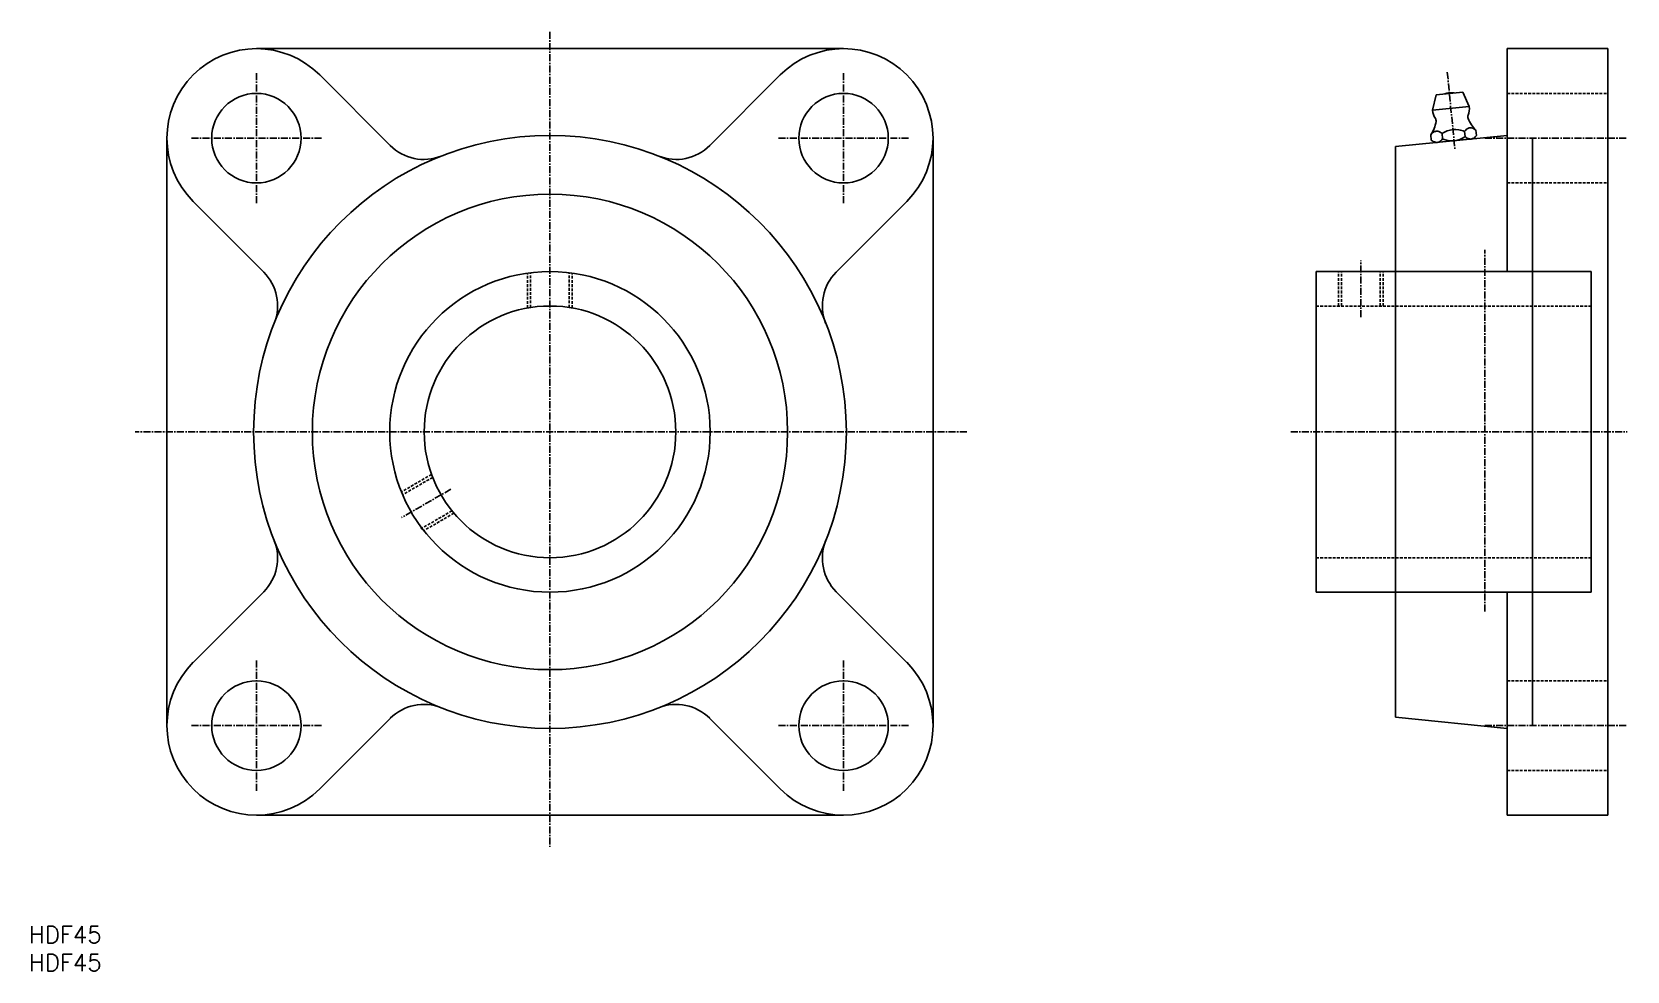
# Model space of a CAD drawing. Extents: x 45 to 331, y 37 to 205.
import ezdxf
from ezdxf.enums import TextEntityAlignment as Align

# ---------------------------------------------------------------- set-up
doc = ezdxf.new("R2010")
doc.units = 0
doc.linetypes.add('CENTER', pattern=[2, 1.25, -0.25, 0.25, -0.25])
doc.linetypes.add('DASHED', pattern=[0.75, 0.5, -0.25])
doc.layers.get('0').update_dxf_attribs({"linetype": 'CONTINUOUS'})
doc.layers.add('CENTER', color=1, linetype='CENTER')
doc.styles.get("Standard").update_dxf_attribs({"font": 'txt.shx', "bigfont": 'extfont.shx'})

msp = doc.modelspace()

# ---------------------------------------------------------------- linework, layer by layer
at = {"color": 7, "linetype": 'CONTINUOUS'}
for p, q in [((85.45, 202.17), (190.45, 202.17)), ((309.15, 202.17), (327.15, 202.17)), ((309.15, 202.17), (309.15, 162.32)), ((327.15, 202.17), (327.15, 65.17)), ((109.38, 184.86), (96.76, 197.48)), ((179.14, 197.48), (166.51, 184.86)), ((296.42, 193.93), (301.19, 194.41)), ((301.19, 194.41), (302.36, 191.82)), ((295.79, 191.16), (296.42, 193.93)), ((295.79, 191.16), (302.36, 191.82)), ((69.45, 81.17), (69.45, 186.17)), ((206.45, 81.17), (206.45, 186.17)), ((309.15, 186.67), (289.15, 184.67)), ((295.47, 186.78), (295.57, 185.84)), ((296.37, 185.39), (302.93, 186.04)), ((297.49, 186.98), (297.58, 186.04)), ((299.65, 185.72), (299.65, 185.72)), ((299.65, 185.72), (299.65, 185.72)), ((301.52, 187.38), (301.61, 186.44)), ((303.53, 187.58), (303.63, 186.64)), ((313.65, 186.17), (313.65, 81.17)), ((289.15, 82.67), (289.15, 184.67)), ((74.14, 174.85), (86.76, 162.23)), ((189.14, 162.23), (201.76, 174.85)), ((274.95, 162.32), (324.15, 162.32)), ((274.95, 105.02), (274.95, 162.32)), ((324.15, 105.02), (324.15, 162.32)), ((86.76, 105.1), (74.14, 92.48)), ((201.76, 92.48), (189.14, 105.1)), ((324.15, 105.02), (274.95, 105.02)), ((309.15, 65.17), (309.15, 105.02)), ((96.76, 69.85), (109.38, 82.47)), ((166.51, 82.47), (179.14, 69.85)), ((309.15, 80.67), (289.15, 82.67)), ((85.45, 65.17), (190.45, 65.17)), ((327.15, 65.17), (309.15, 65.17))]:
    msp.add_line(p, q, dxfattribs=at)
at = {"color": 3, "linetype": 'DASHED'}
for p, q in [((309.15, 194.17), (327.15, 194.17)), ((309.15, 178.17), (327.15, 178.17)), ((133.94, 155.81), (133.94, 162.03)), ((134.48, 155.9), (134.48, 162.11)), ((141.4, 155.9), (141.4, 162.11)), ((141.94, 155.81), (141.94, 162.04)), ((278.95, 156.17), (278.95, 162.32)), ((279.49, 156.17), (279.49, 162.32)), ((286.41, 156.17), (286.41, 162.32)), ((286.95, 156.17), (286.95, 162.32)), ((274.95, 156.17), (324.15, 156.17)), ((116.77, 126.06), (111.38, 122.95)), ((116.97, 125.54), (111.59, 122.44)), ((120.42, 119.55), (114.87, 116.35)), ((120.77, 119.13), (115.38, 116.02)), ((274.95, 111.17), (324.15, 111.17)), ((309.15, 89.17), (327.15, 89.17)), ((309.15, 73.17), (327.15, 73.17))]:
    msp.add_line(p, q, dxfattribs=at)
at = {"color": 7, "linetype": 'CONTINUOUS'}
for centre, radius in [((85.45, 186.17), 8), ((190.45, 186.17), 8), ((137.95, 133.67), 53), ((137.95, 133.67), 42.5), ((137.95, 133.67), 28.65), ((137.95, 133.67), 22.5), ((85.45, 81.17), 8), ((190.45, 81.17), 8)]:
    msp.add_circle(centre, radius, dxfattribs=at)
for centre, radius, start, end in [((85.45, 186.17), 16, 45, 225), ((190.45, 186.17), 16, 315, 135), ((299.11, 191.1), 3.2, 80.3318, 111.0894), ((299.07, 191.49), 3.3, 185.7106, 212.7613), ((299.07, 191.49), 3.3, 338.6599, 5.7106), ((290.5, 190.13), 6, 326.0481, 350.4789), ((295.62, 189.27), 0.8, 350.478, 32.7802), ((302.89, 189.99), 0.8, 158.641, 200.9432), ((307.75, 191.85), 6, 200.9423, 225.3731), ((296.71, 185.97), 1.48, 112.3015, 146.8387), ((296.62, 186.88), 1.48, 224.5932, 259.1197), ((296.54, 186.31), 1.1, 80.752, 110.6692), ((296.52, 186.51), 1.1, 260.752, 290.6692), ((296.43, 185.94), 1.48, 44.5825, 79.1197), ((296.34, 186.85), 1.48, 292.3015, 326.8389), ((300.49, 182.43), 5.45, 112.2915, 123.4363), ((299.63, 191.09), 5.44, 247.985, 259.1297), ((299.85, 183.69), 4.04, 80.7607, 110.6605), ((299.25, 189.73), 4.04, 260.7607, 290.6605), ((299.47, 182.33), 5.44, 67.9807, 79.1297), ((298.61, 190.99), 5.45, 292.2915, 303.4405), ((302.76, 186.57), 1.48, 112.3015, 146.8387), ((302.67, 187.48), 1.48, 224.5932, 259.1197), ((302.58, 186.92), 1.1, 80.752, 110.6692), ((302.56, 187.11), 1.1, 260.752, 290.6692), ((302.48, 186.54), 1.48, 44.5825, 79.1197), ((302.39, 187.45), 1.48, 292.3015, 326.8389), ((115.38, 190.85), 8.48, 225, 291.5357), ((160.52, 190.85), 8.48, 248.4643, 315), ((80.76, 156.23), 8.48, 338.4643, 45), ((195.14, 156.23), 8.48, 135, 201.5357), ((80.76, 111.1), 8.48, 315, 21.5357), ((195.14, 111.1), 8.48, 158.4643, 225), ((85.45, 81.17), 16, 135, 315), ((190.45, 81.17), 16, 225, 45), ((115.38, 76.48), 8.48, 68.4643, 135), ((160.52, 76.48), 8.48, 45, 111.5357)]:
    msp.add_arc(centre, radius, start, end, dxfattribs=at)
at = {"layer": 'CENTER', "color": 1, "linetype": 'CENTER'}
for p, q in [((137.95, 205.16), (137.95, 59.49)), ((85.45, 197.79), (85.45, 174.54)), ((190.45, 197.79), (190.45, 174.54)), ((298.43, 197.94), (299.79, 184.27)), ((97.07, 186.17), (73.83, 186.17)), ((202.07, 186.17), (178.83, 186.17)), ((305.15, 186.17), (330.58, 186.17)), ((305.15, 101.54), (305.15, 166.21)), ((282.95, 154.17), (282.95, 164.32)), ((212.49, 133.67), (63.77, 133.67)), ((270.44, 133.67), (330.58, 133.67)), ((120.2, 123.42), (111.41, 118.34)), ((85.45, 92.79), (85.45, 69.54)), ((190.45, 92.79), (190.45, 69.54)), ((97.07, 81.17), (73.83, 81.17)), ((202.07, 81.17), (178.83, 81.17)), ((305.15, 81.17), (330.58, 81.17))]:
    msp.add_line(p, q, dxfattribs=at)

# ---------------------------------------------------------------- texts
at = {"color": 7, "linetype": 'CONTINUOUS'}
for p in [(44.78, 43.8), (44.78, 38.8)]:
    msp.add_text('HDF45', height=3, dxfattribs=at).set_placement(p, align=Align.MIDDLE_LEFT)

doc.saveas('drawing.dxf')
